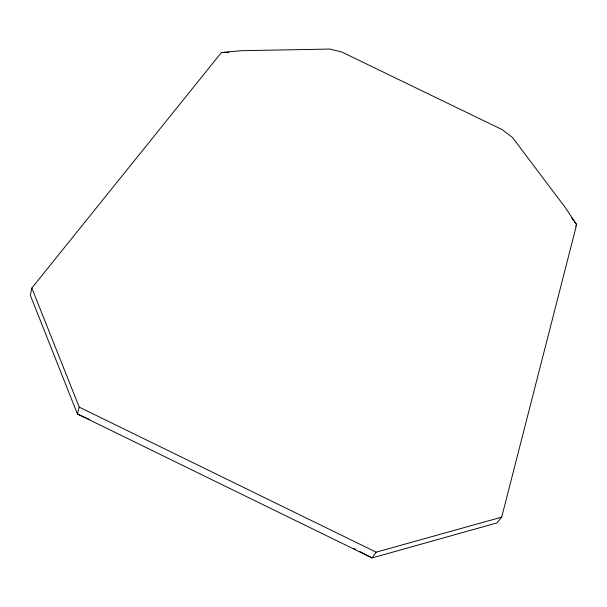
<?xml version="1.0" encoding="UTF-8"?>
<svg xmlns="http://www.w3.org/2000/svg" width="607" height="607" viewBox="0 0 607 607"><rect width="100%" height="100%" fill="white"/><g stroke="black" fill="none" stroke-linecap="round" stroke-linejoin="round"><path stroke-width="0.91" d="M31.837 288.052L30.35 295.321L77.423 413.989L372.053 557.932L497.042 522.893L501.693 517.134L576.65 224.59L565.345 207.647L512.543 137.531L502.156 129.61L341.802 52.02L329.73 49.068L241.298 50.7L221.426 52.506L31.837 288.052L79.221 407.122L77.423 413.989L89.472 419.52M575.656 226.108L576.65 224.59L571.574 217.776M501.693 517.134L376.158 552.173L372.053 557.932L359.556 551.429M221.426 52.506L228.953 52.331M79.221 407.122L376.158 552.173M353.722 548.394L355.391 549.259"/></g></svg>
